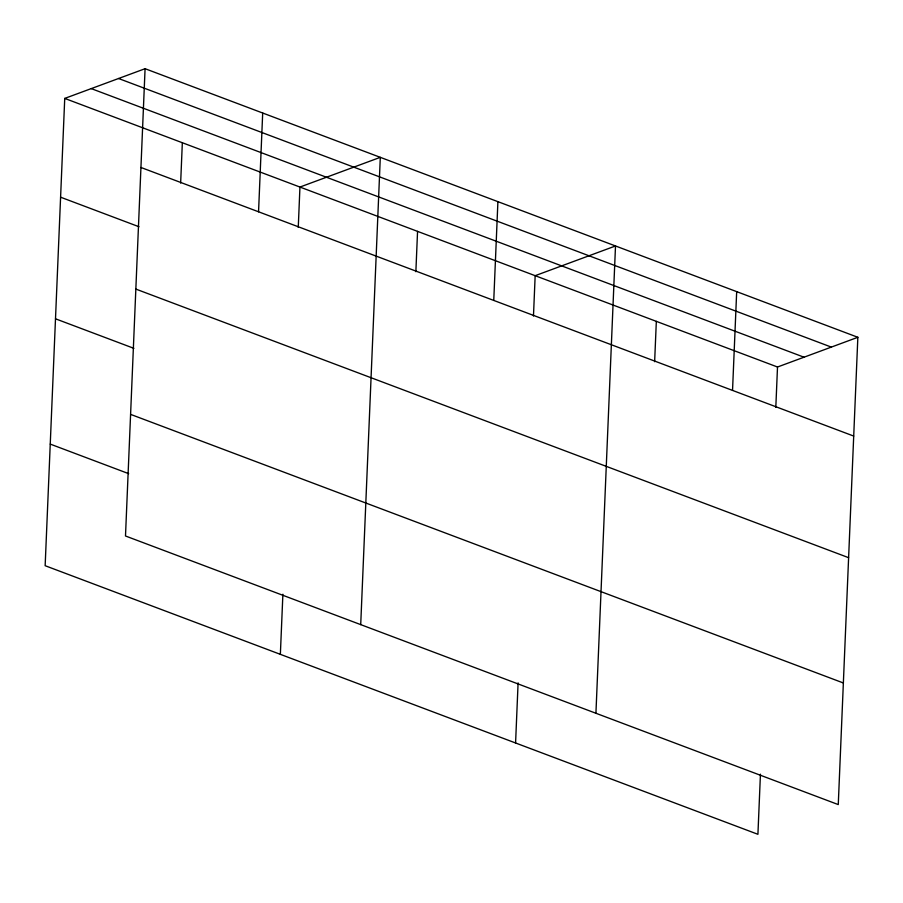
<?xml version="1.0" encoding="UTF-8"?>
<svg xmlns="http://www.w3.org/2000/svg" width="903" height="903" viewBox="0 0 903 903"><rect width="100%" height="100%" fill="white"/><g stroke="black" fill="none" stroke-linecap="round" stroke-linejoin="round"><path stroke-width="1.35" d="M145.078 68.696L125.494 535.987L838.266 804.584L857.85 337.293L145.078 68.696L64.734 98.416L45.15 565.707L757.922 834.304L760.439 774.198M180.645 183.083L182.338 142.73M258.551 211.787L262.694 113.01M280.359 654.348L282.887 594.242M298.261 227.398L299.943 187.056L380.298 157.336L360.715 624.628M415.865 271.713L417.558 231.371M493.76 300.428L497.903 201.651M515.579 742.977L518.096 682.871M533.47 316.039L535.163 275.686L615.507 245.966L595.924 713.257M654.641 361.697L656.334 321.355M732.536 390.412L736.679 291.635M775.812 407.355L777.506 367.013L857.85 337.293M118.564 78.505L831.336 347.102M91.248 88.607L804.02 357.204M64.734 98.416L777.506 367.013M140.947 167.473L853.707 436.07M60.591 197.193L138.994 226.743M135.845 289.084L848.617 557.682M55.501 318.804L133.904 348.344M130.596 414.375L843.357 682.973M50.252 444.095L128.655 473.646"/></g></svg>
